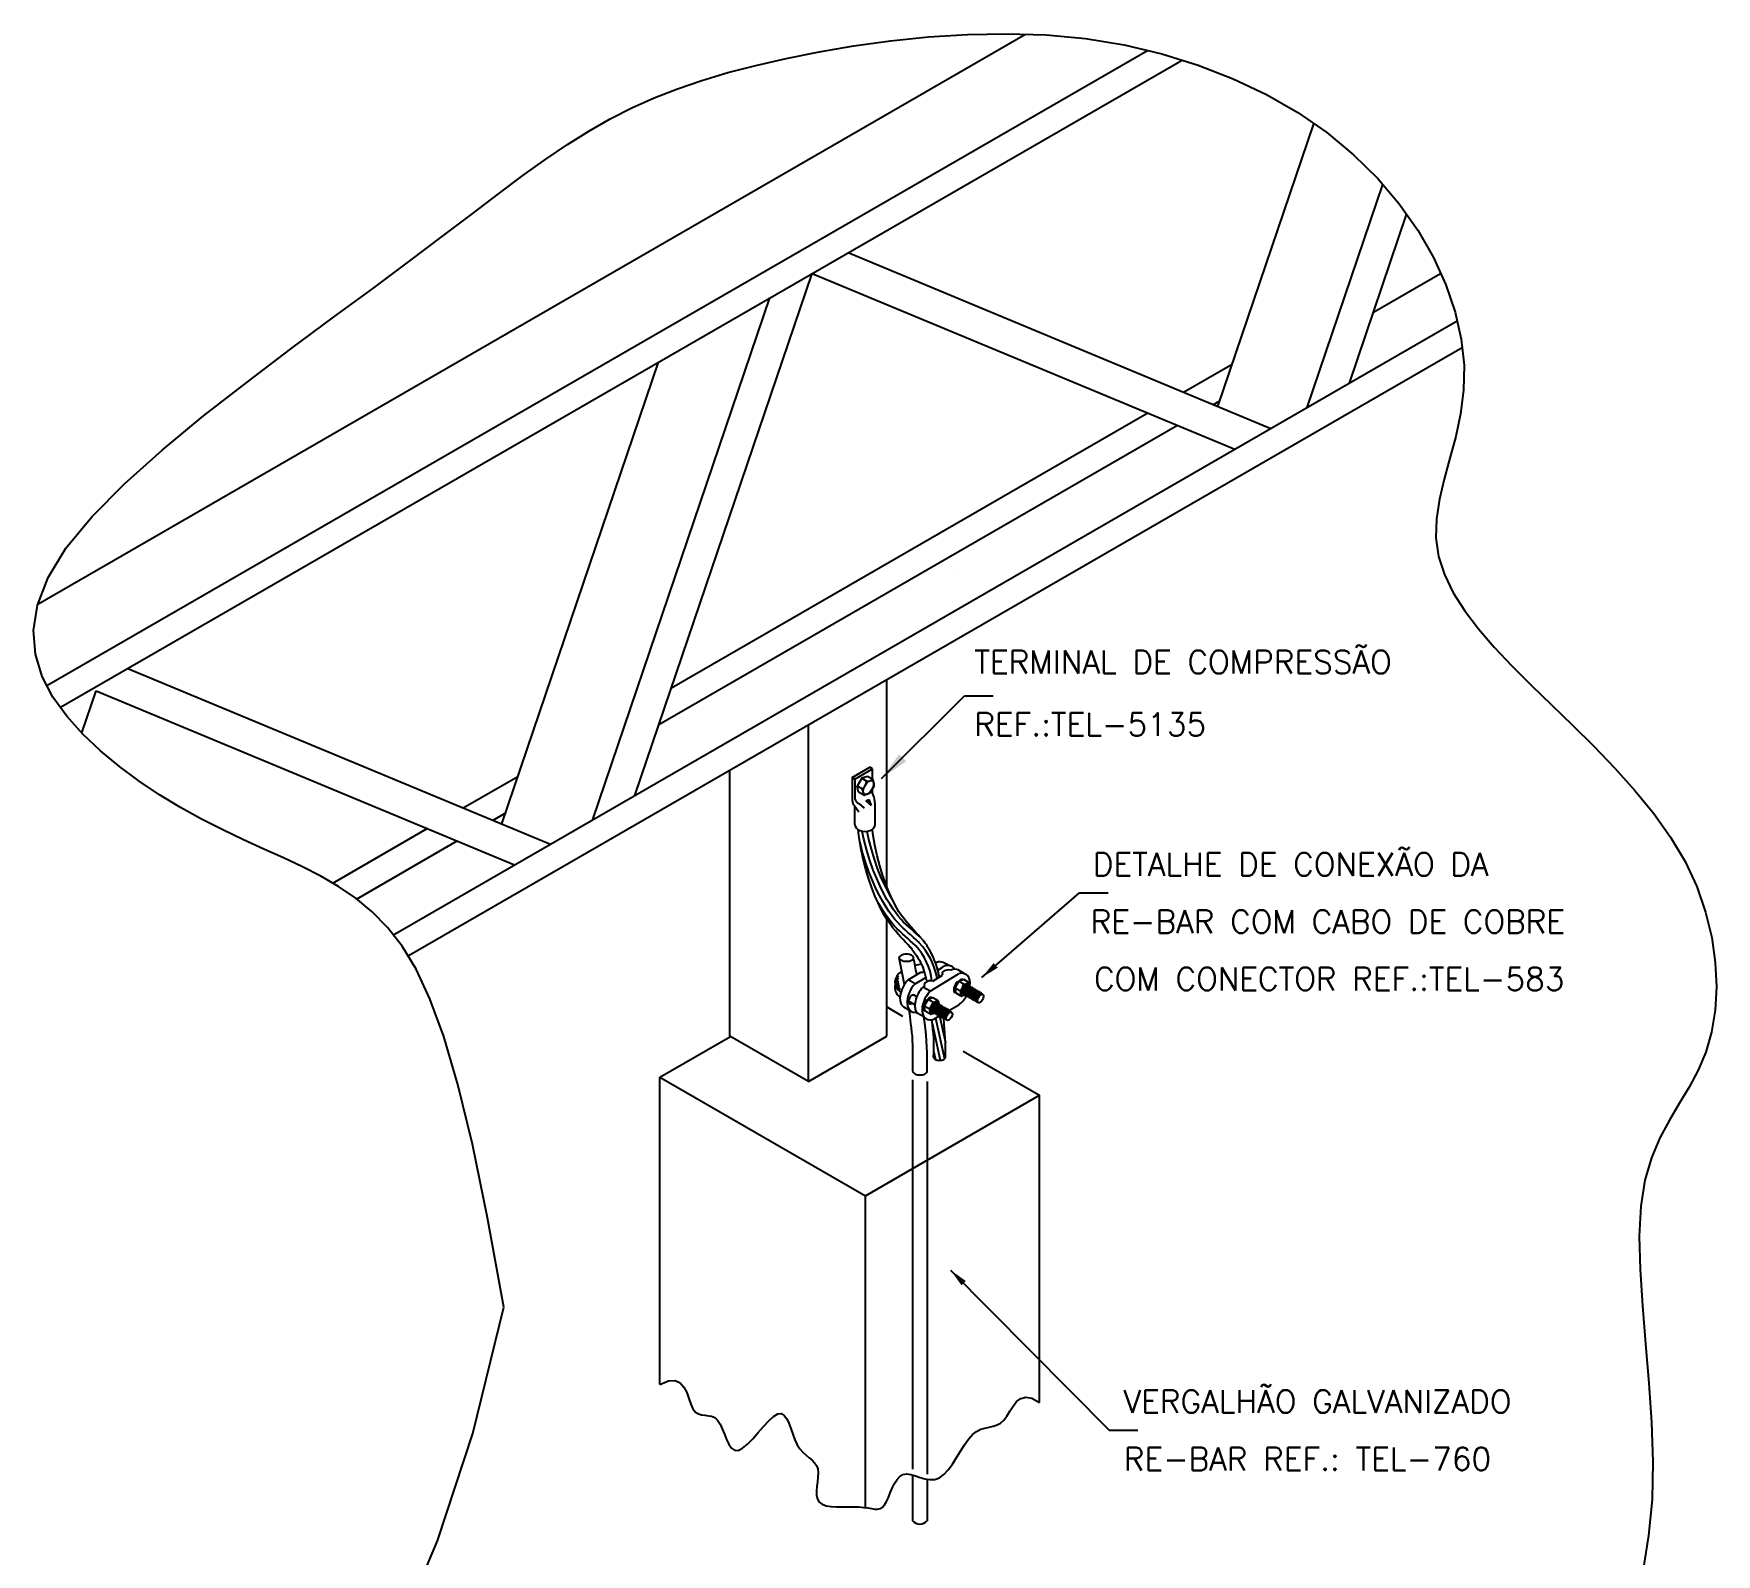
# Model space of a CAD drawing. Header units: millimetres. Extents: x -5770.7 to -5752, y -4439.8 to -4409.6.
# Drawn here: x -5770.67 to -5755.99, y -4422.84 to -4409.56 of the extents above; entities that cross this region are included whole.
import ezdxf

# ---------------------------------------------------------------- set-up
doc = ezdxf.new("R2010")
doc.units = ezdxf.units.MM
doc.header["$LTSCALE"] = 10
doc.linetypes.add('DASHEDX2', pattern=[1.5, 1, -0.5])
doc.layers.add('Termotécnica', color=7, linetype='Continuous')
doc.styles.add('r80', font='romans.shx')

msp = doc.modelspace()

# ---------------------------------------------------------------- linework, layer by layer
at = {"layer": 'Termotécnica', "color": 3}
for p, q in [((-5770.638, -4414.542), (-5762.017, -4409.565)), ((-5770.559, -4415.252), (-5760.952, -4409.706)), ((-5770.441, -4415.443), (-5760.65, -4409.79)), ((-5758.979, -4411.992), (-5758.393, -4411.654)), ((-5767.54, -4417.432), (-5758.248, -4412.068)), ((-5767.397, -4417.608), (-5758.204, -4412.3)), ((-5760.636, -4412.69), (-5760.212, -4412.446)), ((-5765.107, -4415.272), (-5760.95, -4412.872)), ((-5760.376, -4412.799), (-5760.321, -4412.767)), ((-5765.216, -4415.593), (-5760.69, -4412.98)), ((-5763.227, -4417.009), (-5763.227, -4415.201)), ((-5763.912, -4418.711), (-5763.912, -4415.596)), ((-5766.924, -4416.321), (-5766.449, -4416.046)), ((-5764.597, -4418.316), (-5764.597, -4415.991)), ((-5766.664, -4416.429), (-5766.558, -4416.368)), ((-5768.064, -4416.979), (-5767.238, -4416.502)), ((-5767.856, -4417.117), (-5766.978, -4416.61)), ((-5763.227, -4418.315), (-5763.227, -4417.293)), ((-5762.801, -4417.676), (-5762.793, -4417.671)), ((-5762.781, -4417.737), (-5762.744, -4417.714)), ((-5762.744, -4417.714), (-5762.732, -4417.707)), ((-5762.671, -4417.702), (-5762.735, -4417.672)), ((-5762.542, -4417.772), (-5762.604, -4417.736)), ((-5763.042, -4417.823), (-5762.93, -4417.755)), ((-5762.98, -4417.858), (-5763.042, -4417.823)), ((-5762.98, -4417.858), (-5762.887, -4417.801)), ((-5762.912, -4417.887), (-5762.896, -4417.877)), ((-5762.849, -4417.923), (-5762.912, -4417.887)), ((-5762.849, -4417.923), (-5762.601, -4417.771)), ((-5762.824, -4417.833), (-5762.74, -4417.782)), ((-5762.499, -4417.89), (-5762.5, -4417.888)), ((-5762.681, -4418.088), (-5762.599, -4418.042)), ((-5763.017, -4418.096), (-5763.074, -4418.064)), ((-5762.899, -4418.15), (-5762.962, -4418.114)), ((-5762.816, -4418.166), (-5762.766, -4418.137)), ((-5762.769, -4418.047), (-5762.769, -4418.046)), ((-5763.912, -4418.711), (-5764.597, -4418.316)), ((-5763.912, -4418.711), (-5763.227, -4418.315)), ((-5763.002, -4422.148), (-5763.002, -4422.548)), ((-5762.876, -4422.183), (-5762.876, -4422.548))]:
    msp.add_line(p, q, dxfattribs=at)
at = {"layer": 'Termotécnica', "color": 2}
for p, q in [((-5760.337, -4412.815), (-5759.499, -4410.346)), ((-5759.558, -4412.824), (-5758.897, -4410.877)), ((-5759.189, -4412.611), (-5758.69, -4411.139)), ((-5763.564, -4411.472), (-5759.875, -4413.007)), ((-5765.426, -4416.212), (-5763.879, -4411.654)), ((-5763.879, -4411.654), (-5760.189, -4413.188)), ((-5765.794, -4416.424), (-5764.247, -4411.866)), ((-5766.589, -4416.46), (-5765.221, -4412.429)), ((-5762.601, -4414.281), (-5762.601, -4414.281)), ((-5769.852, -4415.103), (-5766.163, -4416.637)), ((-5770.255, -4415.666), (-5770.13, -4415.299)), ((-5770.13, -4415.299), (-5766.477, -4416.819)), ((-5763.445, -4416.063), (-5763.485, -4416.132)), ((-5763.475, -4416.184), (-5763.485, -4416.132)), ((-5763.443, -4416.156), (-5763.485, -4416.132)), ((-5763.395, -4416.046), (-5763.445, -4416.063)), ((-5763.403, -4416.087), (-5763.445, -4416.063)), ((-5763.35, -4416.072), (-5763.395, -4416.046)), ((-5763.338, -4416.128), (-5763.375, -4416.192)), ((-5763.337, -4416.123), (-5763.346, -4416.078)), ((-5763.429, -4416.21), (-5763.475, -4416.184)), ((-5763.379, -4416.196), (-5763.423, -4416.211)), ((-5763.506, -4416.465), (-5763.506, -4416.311)), ((-5763.329, -4416.465), (-5763.329, -4416.326)), ((-5762.398, -4417.803), (-5761.544, -4417.064)), ((-5761.544, -4417.064), (-5761.294, -4417.064)), ((-5762.966, -4417.771), (-5762.962, -4417.774)), ((-5762.631, -4417.895), (-5762.597, -4417.836)), ((-5762.622, -4417.939), (-5762.631, -4417.895)), ((-5762.589, -4417.919), (-5762.631, -4417.895)), ((-5762.612, -4417.84), (-5762.607, -4417.843)), ((-5762.607, -4417.841), (-5762.602, -4417.844)), ((-5762.607, -4417.841), (-5762.603, -4417.847)), ((-5762.607, -4417.843), (-5762.604, -4417.848)), ((-5762.555, -4417.821), (-5762.597, -4417.836)), ((-5762.555, -4417.86), (-5762.597, -4417.836)), ((-5762.51, -4417.847), (-5762.555, -4417.821)), ((-5762.521, -4417.868), (-5762.522, -4417.877)), ((-5762.521, -4417.868), (-5762.522, -4417.877)), ((-5762.51, -4417.874), (-5762.511, -4417.884)), ((-5762.502, -4417.879), (-5762.507, -4417.852)), ((-5762.499, -4417.88), (-5762.5, -4417.89)), ((-5762.488, -4417.887), (-5762.489, -4417.896)), ((-5762.476, -4417.893), (-5762.477, -4417.902)), ((-5762.982, -4418.04), (-5763.039, -4418.01)), ((-5762.966, -4417.972), (-5762.999, -4417.954)), ((-5762.9, -4418.052), (-5762.866, -4417.994)), ((-5762.882, -4417.998), (-5762.876, -4418.001)), ((-5762.876, -4417.999), (-5762.871, -4418.002)), ((-5762.876, -4417.999), (-5762.872, -4418.005)), ((-5762.876, -4418.001), (-5762.873, -4418.006)), ((-5762.824, -4417.979), (-5762.866, -4417.994)), ((-5762.824, -4418.018), (-5762.866, -4417.994)), ((-5762.779, -4418.005), (-5762.824, -4417.979)), ((-5762.79, -4418.026), (-5762.792, -4418.035)), ((-5762.779, -4418.031), (-5762.78, -4418.041)), ((-5762.771, -4418.037), (-5762.776, -4418.009)), ((-5762.768, -4418.038), (-5762.769, -4418.048)), ((-5762.757, -4418.044), (-5762.758, -4418.053)), ((-5762.578, -4417.964), (-5762.622, -4417.939)), ((-5762.542, -4417.955), (-5762.572, -4417.965)), ((-5762.568, -4417.94), (-5762.564, -4417.937)), ((-5762.568, -4417.94), (-5762.564, -4417.937)), ((-5762.562, -4417.949), (-5762.552, -4417.943)), ((-5762.551, -4417.956), (-5762.541, -4417.95)), ((-5762.54, -4417.962), (-5762.53, -4417.956)), ((-5762.528, -4417.969), (-5762.518, -4417.963)), ((-5762.517, -4417.975), (-5762.507, -4417.969)), ((-5762.506, -4417.982), (-5762.496, -4417.976)), ((-5762.495, -4417.988), (-5762.485, -4417.982)), ((-5762.484, -4417.994), (-5762.474, -4417.989)), ((-5762.473, -4418.001), (-5762.463, -4417.995)), ((-5762.465, -4417.9), (-5762.466, -4417.909)), ((-5762.462, -4418.007), (-5762.452, -4418.001)), ((-5762.454, -4417.906), (-5762.455, -4417.915)), ((-5762.45, -4418.013), (-5762.44, -4418.007)), ((-5762.443, -4417.913), (-5762.444, -4417.922)), ((-5762.441, -4418.022), (-5762.434, -4418.017)), ((-5762.432, -4417.919), (-5762.433, -4417.928)), ((-5762.421, -4417.925), (-5762.422, -4417.935)), ((-5762.41, -4417.932), (-5762.411, -4417.941)), ((-5762.397, -4417.938), (-5762.398, -4417.949)), ((-5763.227, -4418.06), (-5763.089, -4418.14)), ((-5762.891, -4418.096), (-5762.9, -4418.052)), ((-5762.858, -4418.076), (-5762.9, -4418.052)), ((-5762.847, -4418.122), (-5762.891, -4418.096)), ((-5762.811, -4418.112), (-5762.841, -4418.123)), ((-5762.838, -4418.097), (-5762.833, -4418.095)), ((-5762.832, -4418.107), (-5762.822, -4418.101)), ((-5762.821, -4418.113), (-5762.811, -4418.107)), ((-5762.809, -4418.12), (-5762.799, -4418.114)), ((-5762.797, -4418.126), (-5762.787, -4418.121)), ((-5762.787, -4418.133), (-5762.777, -4418.127)), ((-5762.775, -4418.139), (-5762.765, -4418.134)), ((-5762.764, -4418.146), (-5762.754, -4418.14)), ((-5762.753, -4418.152), (-5762.743, -4418.146)), ((-5762.745, -4418.051), (-5762.746, -4418.06)), ((-5762.742, -4418.158), (-5762.732, -4418.153)), ((-5762.734, -4418.057), (-5762.735, -4418.067)), ((-5762.731, -4418.165), (-5762.721, -4418.159)), ((-5762.723, -4418.064), (-5762.724, -4418.073)), ((-5762.719, -4418.171), (-5762.709, -4418.165)), ((-5762.712, -4418.07), (-5762.713, -4418.079)), ((-5762.701, -4418.077), (-5762.702, -4418.086)), ((-5762.69, -4418.083), (-5762.691, -4418.092)), ((-5762.679, -4418.089), (-5762.68, -4418.098)), ((-5762.667, -4418.096), (-5762.668, -4418.105)), ((-5765.207, -4418.673), (-5764.592, -4418.318)), ((-5762.561, -4418.445), (-5761.894, -4418.83)), ((-5765.207, -4421.357), (-5765.207, -4418.673)), ((-5765.207, -4418.673), (-5763.414, -4419.708)), ((-5763.414, -4419.708), (-5761.894, -4418.83)), ((-5761.894, -4421.514), (-5761.894, -4418.83)), ((-5763.414, -4422.432), (-5763.414, -4419.708)), ((-5762.67, -4420.358), (-5761.285, -4421.756)), ((-5761.285, -4421.756), (-5761.035, -4421.756))]:
    msp.add_line(p, q, dxfattribs=at)
at = {"layer": 'Termotécnica', "color": 2, "ltscale": 1.6}
for p, q in [((-5763.273, -4416.066), (-5762.55, -4415.342)), ((-5762.55, -4415.342), (-5762.3, -4415.342)), ((-5763.529, -4416.055), (-5763.376, -4415.967)), ((-5763.506, -4416.069), (-5763.352, -4415.98)), ((-5763.352, -4415.98), (-5763.376, -4415.967)), ((-5763.352, -4416.07), (-5763.352, -4415.98)), ((-5763.529, -4416.055), (-5763.529, -4416.255)), ((-5763.506, -4416.069), (-5763.529, -4416.055)), ((-5763.506, -4416.069), (-5763.506, -4416.241)), ((-5763.41, -4416.261), (-5763.384, -4416.247)), ((-5763.41, -4416.261), (-5763.365, -4416.301)), ((-5763.384, -4416.247), (-5763.365, -4416.301)), ((-5763.352, -4416.183), (-5763.352, -4416.154)), ((-5763.506, -4416.305), (-5763.472, -4416.357)), ((-5763.47, -4416.284), (-5763.424, -4416.325))]:
    msp.add_line(p, q, dxfattribs=at)
at = {"layer": 'Termotécnica', "color": 1}
for p, q in [((-5763.384, -4416.247), (-5763.384, -4416.284)), ((-5762.801, -4418.157), (-5762.724, -4418.513)), ((-5762.767, -4418.138), (-5762.716, -4418.371)), ((-5762.831, -4418.202), (-5762.761, -4418.525)), ((-5762.819, -4418.442), (-5762.802, -4418.519))]:
    msp.add_line(p, q, dxfattribs=at)
at = {"layer": 'Termotécnica', "color": 1, "linetype": 'DASHEDX2'}
for p, q in [((-5763.002, -4418.697), (-5763.002, -4422.097)), ((-5762.876, -4418.71), (-5762.876, -4422.14))]:
    msp.add_line(p, q, dxfattribs=at)
at = {"layer": 'Termotécnica', "color": 2}
for points in [[(-5766.569, -4420.68), (-5766.712, -4419.9), (-5766.845, -4419.258), (-5766.972, -4418.736), (-5767.095, -4418.318), (-5767.215, -4417.989), (-5767.335, -4417.731), (-5767.458, -4417.529), (-5767.587, -4417.367), (-5767.721, -4417.229), (-5767.863, -4417.111), (-5768.012, -4417.009), (-5768.167, -4416.918), (-5768.328, -4416.836), (-5768.495, -4416.758), (-5768.666, -4416.681), (-5768.843, -4416.6), (-5769.024, -4416.513), (-5769.208, -4416.419), (-5769.392, -4416.317), (-5769.575, -4416.207), (-5769.753, -4416.088), (-5769.926, -4415.96), (-5770.09, -4415.824), (-5770.244, -4415.677), (-5770.385, -4415.52), (-5770.506, -4415.353), (-5770.6, -4415.173), (-5770.658, -4414.98), (-5770.675, -4414.772), (-5770.641, -4414.55), (-5770.549, -4414.31), (-5770.393, -4414.054), (-5770.167, -4413.779), (-5769.882, -4413.492), (-5769.553, -4413.196), (-5769.191, -4412.898), (-5768.812, -4412.602), (-5768.429, -4412.313), (-5768.056, -4412.037), (-5767.706, -4411.779), (-5767.39, -4411.543), (-5767.106, -4411.329), (-5766.851, -4411.135), (-5766.618, -4410.959), (-5766.404, -4410.8), (-5766.204, -4410.657), (-5766.013, -4410.528), (-5765.827, -4410.411), (-5765.641, -4410.305), (-5765.452, -4410.209), (-5765.258, -4410.121), (-5765.055, -4410.041), (-5764.842, -4409.968), (-5764.614, -4409.9), (-5764.369, -4409.837), (-5764.105, -4409.776), (-5763.819, -4409.719), (-5763.514, -4409.667), (-5763.195, -4409.622), (-5762.863, -4409.588), (-5762.524, -4409.566), (-5762.18, -4409.56), (-5761.835, -4409.571), (-5761.492, -4409.603), (-5761.156, -4409.658), (-5760.827, -4409.735), (-5760.51, -4409.834), (-5760.204, -4409.953), (-5759.914, -4410.091), (-5759.64, -4410.249), (-5759.385, -4410.424), (-5759.152, -4410.617), (-5758.941, -4410.825), (-5758.754, -4411.047), (-5758.592, -4411.277), (-5758.456, -4411.514), (-5758.347, -4411.754), (-5758.265, -4411.993), (-5758.212, -4412.227), (-5758.187, -4412.455), (-5758.192, -4412.672), (-5758.219, -4412.879), (-5758.261, -4413.078), (-5758.311, -4413.268), (-5758.361, -4413.45), (-5758.403, -4413.626), (-5758.43, -4413.797), (-5758.435, -4413.963), (-5758.411, -4414.125), (-5758.359, -4414.284), (-5758.282, -4414.442), (-5758.182, -4414.6), (-5758.062, -4414.758), (-5757.924, -4414.918), (-5757.77, -4415.081), (-5757.602, -4415.249), (-5757.425, -4415.421), (-5757.241, -4415.599), (-5757.055, -4415.783), (-5756.872, -4415.973), (-5756.696, -4416.168), (-5756.533, -4416.369), (-5756.385, -4416.576), (-5756.259, -4416.79), (-5756.157, -4417.009), (-5756.08, -4417.231), (-5756.026, -4417.453), (-5755.995, -4417.671), (-5755.986, -4417.884), (-5755.997, -4418.088), (-5756.028, -4418.279), (-5756.078, -4418.454), (-5756.144, -4418.613), (-5756.223, -4418.76), (-5756.309, -4418.903), (-5756.396, -4419.049), (-5756.479, -4419.204), (-5756.552, -4419.376), (-5756.609, -4419.571), (-5756.646, -4419.798), (-5756.659, -4420.06), (-5756.652, -4420.352), (-5756.631, -4420.669), (-5756.603, -4421.002), (-5756.574, -4421.345), (-5756.551, -4421.69), (-5756.54, -4422.031), (-5756.547, -4422.361), (-5756.577, -4422.674), (-5756.626, -4422.972)], [(-5767.481, -4423.512), (-5767.148, -4422.721), (-5766.841, -4421.785), (-5766.569, -4420.68)], [(-5765.207, -4421.357), (-5765.132, -4421.325), (-5765.074, -4421.322), (-5765.031, -4421.343), (-5764.999, -4421.38), (-5764.974, -4421.427), (-5764.955, -4421.479), (-5764.938, -4421.528), (-5764.92, -4421.569), (-5764.898, -4421.597), (-5764.872, -4421.613), (-5764.844, -4421.621), (-5764.815, -4421.625), (-5764.785, -4421.629), (-5764.756, -4421.634), (-5764.729, -4421.646), (-5764.704, -4421.668), (-5764.682, -4421.702), (-5764.663, -4421.744), (-5764.644, -4421.791), (-5764.626, -4421.837), (-5764.606, -4421.879), (-5764.583, -4421.912), (-5764.557, -4421.931), (-5764.525, -4421.933), (-5764.487, -4421.914), (-5764.444, -4421.877), (-5764.398, -4421.83), (-5764.351, -4421.777), (-5764.303, -4421.723), (-5764.258, -4421.674), (-5764.216, -4421.636), (-5764.179, -4421.613), (-5764.148, -4421.611), (-5764.122, -4421.626), (-5764.101, -4421.656), (-5764.082, -4421.695), (-5764.065, -4421.741), (-5764.048, -4421.791), (-5764.03, -4421.839), (-5764.009, -4421.883), (-5763.985, -4421.919), (-5763.959, -4421.949), (-5763.931, -4421.974), (-5763.904, -4421.997), (-5763.879, -4422.018), (-5763.858, -4422.04), (-5763.841, -4422.064), (-5763.83, -4422.092), (-5763.826, -4422.127), (-5763.828, -4422.165), (-5763.832, -4422.206), (-5763.838, -4422.247), (-5763.841, -4422.287), (-5763.84, -4422.325), (-5763.833, -4422.358), (-5763.817, -4422.384), (-5763.791, -4422.403), (-5763.756, -4422.415), (-5763.714, -4422.422), (-5763.667, -4422.425), (-5763.617, -4422.425), (-5763.566, -4422.425), (-5763.517, -4422.424), (-5763.471, -4422.426), (-5763.429, -4422.43), (-5763.393, -4422.435), (-5763.361, -4422.441), (-5763.332, -4422.444), (-5763.307, -4422.444), (-5763.285, -4422.44), (-5763.265, -4422.428), (-5763.247, -4422.408), (-5763.23, -4422.379), (-5763.213, -4422.343), (-5763.197, -4422.303), (-5763.179, -4422.262), (-5763.16, -4422.222), (-5763.138, -4422.187), (-5763.114, -4422.16), (-5763.086, -4422.143), (-5763.053, -4422.138), (-5763.017, -4422.143), (-5762.978, -4422.154), (-5762.937, -4422.168), (-5762.894, -4422.18), (-5762.852, -4422.187), (-5762.809, -4422.185), (-5762.768, -4422.171), (-5762.729, -4422.142), (-5762.691, -4422.101), (-5762.655, -4422.051), (-5762.619, -4421.995), (-5762.584, -4421.938), (-5762.55, -4421.883), (-5762.515, -4421.834), (-5762.479, -4421.794), (-5762.443, -4421.766), (-5762.407, -4421.748), (-5762.37, -4421.737), (-5762.334, -4421.729), (-5762.299, -4421.721), (-5762.265, -4421.71), (-5762.234, -4421.694), (-5762.205, -4421.668), (-5762.178, -4421.632), (-5762.152, -4421.589), (-5762.125, -4421.545), (-5762.094, -4421.506), (-5762.058, -4421.478), (-5762.014, -4421.466), (-5761.96, -4421.476), (-5761.894, -4421.514)]]:
    msp.add_lwpolyline(points, dxfattribs=at)
at = {"layer": 'Termotécnica', "color": 3, "ltscale": 1.6}
for points in [[(-5763.006, -4417.557), (-5763.024, -4417.537), (-5763.044, -4417.515), (-5763.065, -4417.494), (-5763.085, -4417.471), (-5763.107, -4417.448), (-5763.129, -4417.423), (-5763.152, -4417.396), (-5763.177, -4417.366), (-5763.201, -4417.332), (-5763.227, -4417.294), (-5763.252, -4417.251), (-5763.278, -4417.203), (-5763.304, -4417.149), (-5763.331, -4417.088), (-5763.357, -4417.02), (-5763.384, -4416.944), (-5763.409, -4416.86), (-5763.433, -4416.769), (-5763.454, -4416.67), (-5763.471, -4416.563), (-5763.478, -4416.511)], [(-5762.918, -4417.469), (-5762.932, -4417.453), (-5762.952, -4417.431), (-5762.973, -4417.408), (-5762.994, -4417.386), (-5763.015, -4417.364), (-5763.035, -4417.341), (-5763.056, -4417.317), (-5763.077, -4417.29), (-5763.099, -4417.261), (-5763.121, -4417.228), (-5763.143, -4417.19), (-5763.166, -4417.146), (-5763.19, -4417.097), (-5763.215, -4417.04), (-5763.24, -4416.976), (-5763.265, -4416.905), (-5763.289, -4416.826), (-5763.311, -4416.74), (-5763.331, -4416.647), (-5763.348, -4416.545), (-5763.352, -4416.506)], [(-5763.006, -4417.557), (-5762.986, -4417.586), (-5762.969, -4417.61), (-5762.955, -4417.632), (-5762.943, -4417.652), (-5762.933, -4417.67), (-5762.924, -4417.688), (-5762.917, -4417.705), (-5762.91, -4417.723), (-5762.903, -4417.743), (-5762.895, -4417.769), (-5762.886, -4417.806), (-5762.879, -4417.839)], [(-5762.918, -4417.469), (-5762.905, -4417.484), (-5762.895, -4417.499), (-5762.885, -4417.512), (-5762.877, -4417.525), (-5762.87, -4417.537), (-5762.864, -4417.548), (-5762.858, -4417.559), (-5762.852, -4417.569), (-5762.847, -4417.578), (-5762.842, -4417.587), (-5762.838, -4417.596), (-5762.833, -4417.605), (-5762.829, -4417.614), (-5762.825, -4417.623), (-5762.821, -4417.632), (-5762.817, -4417.641), (-5762.815, -4417.645)]]:
    msp.add_lwpolyline(points, dxfattribs=at)
at = {"layer": 'Termotécnica', "color": 1, "ltscale": 1.6}
for points in [[(-5762.922, -4417.464), (-5762.945, -4417.442), (-5762.968, -4417.421), (-5762.991, -4417.401), (-5763.013, -4417.381), (-5763.036, -4417.36), (-5763.058, -4417.34), (-5763.08, -4417.318), (-5763.102, -4417.295), (-5763.125, -4417.269), (-5763.148, -4417.239), (-5763.173, -4417.205), (-5763.199, -4417.166), (-5763.226, -4417.12), (-5763.255, -4417.067), (-5763.285, -4417.006), (-5763.315, -4416.939), (-5763.345, -4416.864), (-5763.374, -4416.782), (-5763.402, -4416.692), (-5763.427, -4416.595), (-5763.441, -4416.526)], [(-5763.182, -4417.115), (-5763.191, -4417.099), (-5763.219, -4417.048), (-5763.248, -4416.989), (-5763.278, -4416.923), (-5763.307, -4416.85), (-5763.335, -4416.77), (-5763.362, -4416.681), (-5763.387, -4416.585), (-5763.4, -4416.526)], [(-5762.946, -4417.497), (-5762.95, -4417.494), (-5762.973, -4417.472), (-5762.995, -4417.452), (-5763.018, -4417.431), (-5763.041, -4417.411), (-5763.063, -4417.39), (-5763.086, -4417.369), (-5763.109, -4417.347), (-5763.132, -4417.322), (-5763.156, -4417.295), (-5763.181, -4417.264), (-5763.206, -4417.228), (-5763.233, -4417.187), (-5763.262, -4417.14), (-5763.291, -4417.085), (-5763.322, -4417.024), (-5763.353, -4416.955), (-5763.383, -4416.879), (-5763.413, -4416.795), (-5763.441, -4416.703), (-5763.461, -4416.624)], [(-5762.975, -4417.526), (-5762.978, -4417.523), (-5763, -4417.502), (-5763.023, -4417.482), (-5763.045, -4417.461), (-5763.068, -4417.441), (-5763.091, -4417.42), (-5763.114, -4417.399), (-5763.138, -4417.376), (-5763.162, -4417.35), (-5763.187, -4417.321), (-5763.213, -4417.288), (-5763.24, -4417.251), (-5763.268, -4417.209), (-5763.297, -4417.16), (-5763.308, -4417.14)], [(-5763.004, -4417.555), (-5763.006, -4417.553), (-5763.028, -4417.532), (-5763.034, -4417.527)]]:
    msp.add_lwpolyline(points, dxfattribs=at)
at = {"layer": 'Termotécnica', "color": 2}
msp.add_lwpolyline([(-5762.993, -4417.63, 0.174532), (-5762.997, -4417.619, 0.104234), (-5763.011, -4417.608, 0.065017), (-5763.03, -4417.601, 0.051167), (-5763.056, -4417.598, 0.051167), (-5763.081, -4417.601, 0.065017), (-5763.1, -4417.608, 0.104234), (-5763.115, -4417.619, 0.174532), (-5763.119, -4417.63, 0.174532), (-5763.115, -4417.641, 0.104234), (-5763.1, -4417.652, 0.065017), (-5763.081, -4417.659, 0.051167), (-5763.056, -4417.661, 0.051167), (-5763.03, -4417.659, 0.065017), (-5763.011, -4417.652, 0.104234), (-5762.997, -4417.641, 0.174532)], format="xyb", close=True, dxfattribs=at)
at = {"layer": 'Termotécnica', "color": 3}
for points in [[(-5763.016, -4418.205), (-5763.025, -4418.117), (-5763.033, -4418.087)], [(-5763, -4418.621), (-5763, -4418.529), (-5763, -4418.503)], [(-5762.875, -4418.622), (-5762.874, -4418.567)]]:
    msp.add_lwpolyline(points, dxfattribs=at)
at = {"layer": 'Termotécnica', "color": 2}
for points in [[(-5763, -4418.622, 0.174532), (-5762.996, -4418.632, 0.104234), (-5762.982, -4418.644, 0.065017), (-5762.963, -4418.651, 0.051167), (-5762.937, -4418.653, 0.051167), (-5762.912, -4418.651, 0.065017), (-5762.893, -4418.644, 0.104234), (-5762.878, -4418.632, 0.174532), (-5762.875, -4418.622, 0.174532)], [(-5762.819, -4418.499, 0.174532), (-5762.816, -4418.508, 0.104234), (-5762.804, -4418.518, 0.065017), (-5762.788, -4418.523, 0.051167), (-5762.767, -4418.526, 0.051167), (-5762.746, -4418.523, 0.065017), (-5762.73, -4418.518, 0.104234), (-5762.718, -4418.508, 0.174532), (-5762.715, -4418.499, 0.174532)]]:
    msp.add_lwpolyline(points, format="xyb", dxfattribs=at)
for centre, radius, start, end in [((-5763.509, -4416.072), 0.107, 307.9752, 352.0031), ((-5763.397, -4416.026), 0.0619, 263.8935, 314.4182), ((-5763.354, -4416.079), 0.00799, 10.8835, 60), ((-5763.345, -4416.124), 0.00799, 330, 10.8835), ((-5763.493, -4416.193), 0.0617, 345.499, 36.1892), ((-5763.425, -4416.203), 0.00799, 240, 289.1154), ((-5763.382, -4416.188), 0.00799, 289.1154, 330), ((-5763.589, -4416.301), 0.261, 354.3826, 29.8526), ((-5762.892, -4418.061), 0.375, 94.9114, 103.6429), ((-5762.645, -4417.847), 0.0903, 307.9969, 352.0248), ((-5762.55, -4417.808), 0.0523, 263.8108, 314.501), ((-5762.513, -4417.853), 0.00677, 10.8846, 60), ((-5762.914, -4418.005), 0.0903, 307.9969, 352.0248), ((-5762.819, -4417.966), 0.0523, 263.8108, 314.501), ((-5762.783, -4418.011), 0.00677, 10.8846, 60), ((-5762.632, -4417.949), 0.0524, 345.5818, 36.1065), ((-5762.574, -4417.959), 0.00677, 240, 289.1165), ((-5762.901, -4418.107), 0.0524, 345.5818, 36.1065), ((-5762.843, -4418.116), 0.00677, 240, 289.1165)]:
    msp.add_arc(centre, radius, start, end, dxfattribs=at)
at = {"layer": 'Termotécnica', "color": 2, "ltscale": 1.6}
for centre, start, end in [((-5763.457, -4416.252), 181.9565, 227.0468), ((-5763.437, -4416.22), 197.037, 242.1272)]:
    msp.add_arc(centre, 0.0724, start, end, dxfattribs=at)
at = {"layer": 'Termotécnica', "color": 1, "ltscale": 1.6}
for centre, radius, start, end in [((-5763.364, -4417.892), 0.534, 6.4032, 43.2303), ((-5763.399, -4417.926), 0.623, 10.6522, 43.386)]:
    msp.add_arc(centre, radius, start, end, dxfattribs=at)
at = {"layer": 'Termotécnica', "color": 3}
for centre, radius, start, end in [((-5841.352, -4432.569), 79.647, 10.6387, 10.81063), ((-5841.227, -4432.569), 79.647, 10.70371, 10.81063), ((-5763.317, -4417.881), 0.555, 8.5189, 25.5387), ((-5765.35, -4418.525), 2.476, 359.0325, 8.7644), ((-5764.376, -4418.414), 1.56, 356.864, 8.9491), ((-5765.683, -4418.479), 2.969, 359.6016, 6.0767), ((-5764.645, -4418.445), 1.646, 357.9801, 8.3944), ((-5762.939, -4422.489), 0.0865, 223.3114, 316.6886)]:
    msp.add_arc(centre, radius, start, end, dxfattribs=at)
at = {"layer": 'Termotécnica', "color": 1}
for centre, radius, start, end in [((-5763.07, -4417.843), 0.077, 136.5351, 237.755), ((-5763.066, -4417.844), 0.0731, 147.6873, 229.4287), ((-5763.067, -4417.842), 0.0638, 170.4215, 217.651)]:
    msp.add_arc(centre, radius, start, end, dxfattribs=at)
at = {"layer": 'Termotécnica', "color": 2}
for centre, major_axis in [((-5763.387, -4416.143), (0.0347, 0.0601)), ((-5762.41, -4417.986), (-0.0204, -0.0353)), ((-5762.682, -4418.141), (-0.0204, -0.0353))]:
    msp.add_ellipse(centre, major_axis=major_axis, ratio=0.500279, dxfattribs=at)
at = {"layer": 'Termotécnica', "color": 2, "linetype": 'Continuous'}
msp.add_ellipse((-5763.417, -4416.465), major_axis=(-0.0884, 0), ratio=0.708671, start_param=0, end_param=3.141593, dxfattribs=at)
at = {"layer": 'Termotécnica', "color": 2}
for centre, major_axis, ratio, start_param, end_param in [((-5762.885, -4417.839), (-0.271, -0.007), 0.564918, 5.587062, 6.891096), ((-5762.886, -4417.887), (0.271, 0.007), 0.564445, 2.959952, 3.711341), ((-5762.6, -4417.877), (-0.0323, -0.0554), 0.499695, -1.988379, 0.104156), ((-5762.595, -4417.881), (-0.0323, -0.0554), 0.499695, 4.294745, 6.435996), ((-5762.598, -4417.879), (-0.0337, -0.0578), 0.440757, 3.023327, 4.28105), ((-5762.592, -4417.882), (-0.0337, -0.0578), 0.440757, 3.185665, 4.034466), ((-5762.541, -4417.907), (-0.0294, -0.0509), 0.500279, -3.871922, 0.848217), ((-5762.541, -4417.907), (-0.0221, -0.0382), 0.500279, 2.861531, 6.228609), ((-5762.869, -4418.035), (-0.0323, -0.0554), 0.499695, -1.988379, 0.104156), ((-5762.864, -4418.038), (-0.0323, -0.0554), 0.499695, 4.294745, 6.435996), ((-5762.867, -4418.036), (-0.0337, -0.0578), 0.440757, 3.023327, 4.28105), ((-5762.862, -4418.04), (-0.0337, -0.0578), 0.440757, 3.185665, 4.034466), ((-5762.811, -4418.065), (-0.0294, -0.0509), 0.500279, -3.871922, 0.848217), ((-5762.811, -4418.065), (-0.0221, -0.0382), 0.500279, 2.861531, 6.228609)]:
    msp.add_ellipse(centre, major_axis=major_axis, ratio=ratio, start_param=start_param, end_param=end_param, dxfattribs=at)
at = {"layer": 'Termotécnica', "color": 3}
for centre, major_axis, ratio, start_param, end_param in [((-5762.925, -4417.722), (-0.0576, 0), 0.577432, 1.471972, 2.001509), ((-5762.812, -4417.817), (0.083, 0.143), 0.605501, 0.050793, 0.606611), ((-5762.686, -4417.77), (-0.0579, 0), 0.574214, 4.402587, 6.65805), ((-5762.744, -4417.849), (0.083, 0.143), 0.605501, 5.951176, 6.947318), ((-5762.681, -4417.882), (0.083, 0.143), 0.605501, 0.050793, 0.654032), ((-5762.994, -4417.922), (0.082, 0.141), 0.605501, 1.180363, 3.209212), ((-5762.932, -4417.957), (0.082, 0.141), 0.605501, 1.18345, 3.59709), ((-5762.864, -4417.987), (0.082, 0.141), 0.605501, 1.176199, 2.925575), ((-5762.842, -4417.865), (-0.0579, 0), 0.574214, 4.392401, 6.664633), ((-5762.62, -4417.917), (0.083, 0.143), 0.605501, 5.312086, 6.887493), ((-5763.01, -4417.993), (-0.0221, -0.0382), 0.500279, 2.679526, 7.156957), ((-5762.801, -4418.023), (0.082, 0.141), 0.605501, 1.175884, 3.777677), ((-5762.62, -4417.917), (0.083, 0.143), 0.605501, 4.057273, 4.750279)]:
    msp.add_ellipse(centre, major_axis=major_axis, ratio=ratio, start_param=start_param, end_param=end_param, dxfattribs=at)
at = {"layer": 'Termotécnica', "color": 1}
for centre, major_axis, ratio, start_param, end_param in [((-5762.547, -4417.905), (-0.0263, -0.038), 0.279135, 3.653434, 5.169979), ((-5762.547, -4417.905), (-0.0263, -0.038), 0.279135, 3.653434, 5.169979), ((-5762.536, -4417.911), (-0.0264, -0.038), 0.281547, 3.158868, 6.283185), ((-5762.525, -4417.918), (-0.0264, -0.038), 0.281547, 3.158868, 6.283185), ((-5762.514, -4417.924), (-0.0264, -0.038), 0.281547, 3.158868, 6.283185), ((-5762.502, -4417.931), (-0.0264, -0.038), 0.281547, 3.158868, 6.283185), ((-5762.491, -4417.937), (-0.0264, -0.038), 0.281547, 3.158868, 6.283185), ((-5762.816, -4418.062), (-0.0263, -0.038), 0.279135, 3.653434, 5.169979), ((-5762.805, -4418.069), (-0.0264, -0.038), 0.281547, 3.158868, 6.283185), ((-5762.794, -4418.075), (-0.0264, -0.038), 0.281547, 3.158868, 6.283185), ((-5762.783, -4418.082), (-0.0264, -0.038), 0.281547, 3.158868, 6.283185), ((-5762.48, -4417.944), (-0.0264, -0.038), 0.281547, 3.158868, 6.283185), ((-5762.469, -4417.95), (-0.0264, -0.038), 0.281547, 3.158868, 6.283185), ((-5762.458, -4417.957), (-0.0264, -0.038), 0.281547, 3.158868, 6.283185), ((-5762.447, -4417.963), (-0.0264, -0.038), 0.281547, 3.158868, 6.283185), ((-5762.436, -4417.969), (-0.0264, -0.038), 0.281547, 3.158868, 6.283185), ((-5762.423, -4417.976), (-0.0264, -0.038), 0.281547, 3.158868, 6.283185), ((-5762.415, -4417.985), (0.0254, 0.0367), 0.279135, 1.992205, 3.141593), ((-5762.771, -4418.088), (-0.0264, -0.038), 0.281547, 3.158868, 6.283185), ((-5762.76, -4418.095), (-0.0264, -0.038), 0.281547, 3.158868, 6.283185), ((-5762.749, -4418.101), (-0.0264, -0.038), 0.281547, 3.158868, 6.283185), ((-5762.738, -4418.108), (-0.0264, -0.038), 0.281547, 3.158868, 6.283185), ((-5762.727, -4418.114), (-0.0264, -0.038), 0.281547, 3.158868, 6.283185), ((-5762.716, -4418.12), (-0.0264, -0.038), 0.281547, 3.158868, 6.283185), ((-5762.705, -4418.127), (-0.0264, -0.038), 0.281547, 3.158868, 6.283185), ((-5762.693, -4418.133), (-0.0264, -0.038), 0.281547, 3.158868, 6.283185)]:
    msp.add_ellipse(centre, major_axis=major_axis, ratio=ratio, start_param=start_param, end_param=end_param, dxfattribs=at)
at = {"layer": 'Termotécnica', "color": 2, "ltscale": 1.6}
msp.add_solid([(-5763.058, -4415.914), (-5763.119, -4415.853), (-5763.273, -4416.066)], dxfattribs=at)
at = {"layer": 'Termotécnica', "color": 2}
for points in [[(-5762.295, -4417.677), (-5762.259, -4417.717), (-5762.398, -4417.803)], [(-5762.537, -4420.453), (-5762.575, -4420.491), (-5762.67, -4420.358)]]:
    msp.add_solid(points, dxfattribs=at)

# ---------------------------------------------------------------- texts
at = {"layer": 'Termotécnica', "color": 2, "ltscale": 1.6, "style": 'r80'}
for s, p in [('TERMINAL DE COMPRESSÃO', (-5762.463, -4415.147)), ('REF.:TEL-5135', (-5762.463, -4415.692))]:
    msp.add_text(s, height=0.2, dxfattribs=at).set_placement(p)
at = {"layer": 'Termotécnica', "color": 2, "style": 'r80'}
for s, p in [('DETALHE DE CONEXÃO DA', (-5761.428, -4416.914)), ('RE-BAR COM CABO DE COBRE ', (-5761.447, -4417.414)), ('COM CONECTOR REF.:TEL-583', (-5761.418, -4417.915)), ('VERGALHÃO GALVANIZADO', (-5761.16, -4421.605)), ('RE-BAR REF.: TEL-760', (-5761.158, -4422.107))]:
    msp.add_text(s, height=0.2, dxfattribs=at).set_placement(p)

doc.saveas('drawing.dxf')
